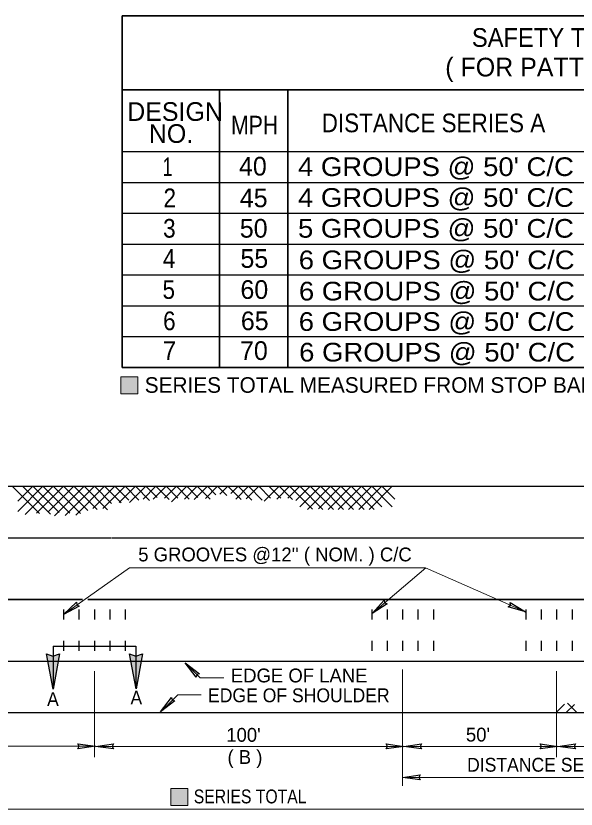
# Model space of a CAD drawing. Extents: x 2935 to 3309, y -322 to -44.
# Drawn here: x 3064.6 to 3118.6, y -241.2 to -164.8 of the extents above; entities that cross this region are included whole.
import ezdxf

# ---------------------------------------------------------------- set-up
doc = ezdxf.new("R2010")
doc.units = 0
doc.header["$LTSCALE"] = 0.54
doc.layers.add('1', color=7, linetype='Continuous', lineweight=25)

msp = doc.modelspace()

# ---------------------------------------------------------------- hatches: boundary and pattern name
at = {"layer": '1'}
for points in [[(3074.7647, -201.2262), (3076.4044, -201.2262), (3076.4044, -199.5911), (3074.7647, -199.5911)], [(3067.5998, -226.2957), (3068.2272, -226.5083), (3068.8594, -226.2992), (3068.2411, -229.6753)], [(3075.5898, -226.282), (3076.2171, -226.4947), (3076.8493, -226.2856), (3076.231, -229.6617)], [(3079.5711, -240.8967), (3081.2108, -240.8967), (3081.2108, -239.2617), (3079.5711, -239.2617)]]:
    msp.add_hatch(color=256, dxfattribs=at).paths.add_polyline_path(points)

# ---------------------------------------------------------------- linework, layer by layer
at = {"layer": '1', "lineweight": 35}
for p, q in [((3074.8828, -164.8365), (3074.8828, -198.7183)), ((3074.8828, -164.8365), (3177.4341, -164.8365)), ((3074.8828, -171.9686), (3177.4341, -171.9686)), ((3084.2616, -171.9686), (3084.2616, -198.7599)), ((3090.8589, -171.9686), (3090.8589, -198.7183)), ((3074.8828, -198.7183), (3177.4341, -198.7183)), ((3071.0555, -221.0362), (3023.52, -221.0362)), ((3198.9332, -221.0362), (3071.5907, -221.0362))]:
    msp.add_line(p, q, dxfattribs=at)
at = {"layer": '1'}
for p, q in [((3074.8828, -177.9086), (3177.4341, -177.9086)), ((3074.8828, -180.8786), (3177.4341, -180.8786)), ((3074.8828, -183.8486), (3177.4341, -183.8486)), ((3074.8828, -186.8186), (3177.4341, -186.8186)), ((3074.8828, -189.7886), (3177.4341, -189.7886)), ((3074.8828, -192.7586), (3177.4341, -192.7586)), ((3074.8828, -195.7286), (3177.4341, -195.7286)), ((3023.52, -210.1462), (3179.6282, -210.1462)), ((3023.52, -215.0962), (3073.7929, -215.0962)), ((3073.8581, -215.0962), (3179.6282, -215.0962)), ((3069.2434, -222.0262), (3069.2434, -222.9857)), ((3070.7284, -222.0262), (3070.7284, -222.9857)), ((3072.2134, -222.0262), (3072.2134, -222.9857)), ((3073.6984, -222.0262), (3073.6984, -222.9857)), ((3075.1834, -222.0262), (3075.1834, -222.9857)), ((3098.9434, -222.0262), (3098.9434, -222.9857)), ((3100.4284, -222.0262), (3100.4284, -222.9857)), ((3101.9134, -222.0262), (3101.9134, -222.9857)), ((3103.3984, -222.0262), (3103.3984, -222.9857)), ((3104.8834, -222.0262), (3104.8834, -222.9857)), ((3113.7934, -222.0262), (3113.7934, -222.9857)), ((3115.2784, -222.0262), (3115.2784, -222.9857)), ((3116.7634, -222.0262), (3116.7634, -222.9857)), ((3118.2484, -222.0262), (3118.2484, -222.9857)), ((3069.2434, -225.0196), (3069.2434, -225.9862)), ((3070.7284, -225.0196), (3070.7284, -225.9862)), ((3072.2134, -225.0196), (3072.2134, -225.9862)), ((3073.6984, -225.0196), (3073.6984, -225.9862)), ((3075.1834, -225.0196), (3075.1834, -225.9862)), ((3098.9434, -225.0196), (3098.9434, -225.9862)), ((3100.4284, -225.0196), (3100.4284, -225.9862)), ((3101.9134, -225.0196), (3101.9134, -225.9862)), ((3103.3984, -225.0196), (3103.3984, -225.9862)), ((3104.8834, -225.0196), (3104.8834, -225.9862)), ((3113.7934, -225.0196), (3113.7934, -225.9862)), ((3115.2784, -225.0196), (3115.2784, -225.9862)), ((3116.7634, -225.0196), (3116.7634, -225.9862)), ((3118.2484, -225.0196), (3118.2484, -225.9862)), ((3068.2367, -225.5598), (3068.2367, -229.3697)), ((3068.2565, -225.5598), (3075.9106, -225.5598)), ((3075.4838, -225.5598), (3076.2161, -225.5598)), ((3076.2161, -225.5598), (3076.2161, -229.5155)), ((3023.52, -226.9762), (3179.6282, -226.9762)), ((3023.52, -231.9262), (3180.3164, -231.9262))]:
    msp.add_line(p, q, dxfattribs=at)
at = {"layer": '1', "lineweight": 13}
for p, q in [((3064.2934, -210.1462), (3066.9268, -212.7796)), ((3066.2734, -210.1462), (3064.828, -211.5916)), ((3067.2634, -210.1462), (3064.8478, -212.5617)), ((3065.2834, -210.1462), (3067.9763, -212.839)), ((3068.2534, -210.1462), (3065.5408, -212.8587)), ((3066.2734, -210.1462), (3068.8078, -212.6806)), ((3069.2434, -210.1462), (3066.6496, -212.74)), ((3067.2634, -210.1462), (3069.8374, -212.7202)), ((3070.2334, -210.1462), (3067.7584, -212.6212)), ((3068.2534, -210.1462), (3070.8868, -212.7796)), ((3071.2234, -210.1462), (3068.3723, -212.9973)), ((3069.2434, -210.1462), (3071.5798, -212.4826)), ((3072.2134, -210.1462), (3069.4018, -212.9577)), ((3070.2334, -210.1462), (3072.4708, -212.3836)), ((3073.2034, -210.1462), (3070.4314, -212.9182)), ((3071.2234, -210.1462), (3073.4806, -212.4033)), ((3074.1934, -210.1462), (3072.055, -212.2846)), ((3072.2134, -210.1462), (3073.8568, -211.7896)), ((3075.1834, -210.1462), (3073.045, -212.2846)), ((3073.2034, -210.1462), (3074.7874, -211.7302)), ((3074.1934, -210.1462), (3075.5398, -211.4926)), ((3076.1734, -210.1462), (3074.6093, -211.7103)), ((3075.1834, -210.1462), (3076.51, -211.4727)), ((3077.1634, -210.1462), (3075.5993, -211.7103)), ((3076.1734, -210.1462), (3077.5396, -211.5123)), ((3078.1534, -210.1462), (3076.906, -211.3936)), ((3077.1634, -210.1462), (3078.2524, -211.2352)), ((3079.1434, -210.1462), (3077.896, -211.3936)), ((3078.1534, -210.1462), (3079.4206, -211.4133)), ((3080.1334, -210.1462), (3078.985, -211.2946)), ((3079.1434, -210.1462), (3080.272, -211.2747)), ((3081.1234, -210.1462), (3079.6384, -211.6312)), ((3080.1334, -210.1462), (3081.361, -211.3737)), ((3082.1134, -210.1462), (3080.8858, -211.3737)), ((3081.1234, -210.1462), (3082.1926, -211.2153)), ((3083.1034, -210.1462), (3081.8363, -211.4133)), ((3082.1134, -210.1462), (3083.3608, -211.3936)), ((3084.0934, -210.1462), (3082.9253, -211.3143)), ((3083.1034, -210.1462), (3083.935, -210.9777)), ((3084.0934, -210.1462), (3084.9844, -211.0372)), ((3085.0834, -210.1462), (3084.3113, -210.9183)), ((3085.0834, -210.1462), (3086.3506, -211.4133)), ((3086.0734, -210.1462), (3085.3804, -210.8392)), ((3087.0634, -210.1462), (3085.8358, -211.3737)), ((3086.0734, -210.1462), (3087.4, -211.4727)), ((3088.0534, -210.1462), (3086.8456, -211.354)), ((3087.0634, -210.1462), (3088.39, -211.4727)), ((3088.0534, -210.1462), (3089.2018, -211.2946)), ((3090.0334, -210.1462), (3088.588, -211.5916)), ((3089.0434, -210.1462), (3090.172, -211.2747)), ((3091.0234, -210.1462), (3089.7958, -211.3737)), ((3090.0334, -210.1462), (3091.3006, -211.4133)), ((3092.0134, -210.1462), (3090.865, -211.2946)), ((3091.0234, -210.1462), (3093.241, -212.3637)), ((3093.0034, -210.1462), (3091.6373, -211.5123)), ((3093.9934, -210.1462), (3092.0134, -212.1262)), ((3092.0134, -210.1462), (3094.2434, -212.3762)), ((3094.9834, -210.1462), (3092.7534, -212.3762)), ((3093.0034, -210.1462), (3095.2493, -212.3762)), ((3095.9734, -210.1462), (3093.8153, -212.3043)), ((3093.9934, -210.1462), (3096.2234, -212.3762)), ((3096.9634, -210.1462), (3094.7334, -212.3762)), ((3094.9834, -210.1462), (3097.1978, -212.3762)), ((3097.9534, -210.1462), (3095.7234, -212.3762)), ((3095.9734, -210.1462), (3098.2034, -212.3762)), ((3098.9434, -210.1462), (3096.7134, -212.3762)), ((3096.9634, -210.1462), (3099.1934, -212.3762)), ((3099.9334, -210.1462), (3097.7034, -212.3762)), ((3097.9534, -210.1462), (3099.9334, -212.1262)), ((3100.9234, -210.1462), (3098.6934, -212.3762)), ((3098.9434, -210.1462), (3100.9234, -212.1262)), ((3099.9334, -210.1462), (3101.1808, -211.3936)), ((3069.2284, -222.4825), (3075.5867, -218.0163)), ((3075.5867, -218.0163), (3104.1435, -218.0163)), ((3098.9753, -222.3972), (3104.169, -218.0097)), ((3113.7648, -222.2431), (3104.1435, -218.0163)), ((3113.7597, -222.2408), (3113.7648, -222.2431)), ((3069.233, -222.4792), (3069.2284, -222.4825)), ((3098.9795, -222.3937), (3098.9753, -222.3972)), ((3080.9736, -227.1597), (3080.9697, -227.1558)), ((3072.2134, -227.9662), (3072.2134, -236.228)), ((3101.9134, -227.7782), (3101.9134, -238.9842)), ((3116.7634, -227.9662), (3116.7634, -236.228)), ((3116.7238, -231.9262), (3117.5158, -231.1342)), ((3118.486, -231.154), (3117.694, -231.946)), ((3117.8128, -231.0352), (3118.7038, -231.9262)), ((3078.6078, -231.8611), (3078.6038, -231.865)), ((3042.5134, -235.1924), (3072.3356, -235.1924)), ((3072.33, -235.1924), (3072.3356, -235.1924)), ((3072.3412, -235.1944), (3072.3356, -235.1944)), ((3102.0301, -235.1944), (3102.0357, -235.1944)), ((3102.0413, -235.1944), (3102.0357, -235.1944)), ((3116.8727, -235.1944), (3116.8783, -235.1944)), ((3116.8838, -235.1944), (3116.8783, -235.1944)), ((3101.9134, -238.1803), (3146.4632, -238.1803)), ((3101.919, -238.1803), (3101.9134, -238.1803)), ((3012.8134, -241.2417), (3179.9262, -241.2417))]:
    msp.add_line(p, q, dxfattribs=at)
for points in [[(3074.7647, -201.2262), (3076.4044, -201.2262), (3076.4044, -199.5911), (3074.7647, -199.5911)], [(3079.5711, -240.8967), (3081.2108, -240.8967), (3081.2108, -239.2617), (3079.5711, -239.2617)]]:
    msp.add_lwpolyline(points, close=True, dxfattribs=at)
at = {"layer": '1'}
for points in [[(3069.2284, -222.4825), (3070.4967, -221.3104), (3070.5211, -221.5745), (3070.7613, -221.6871)], [(3098.9753, -222.3972), (3100.1342, -221.1169), (3100.182, -221.3778), (3100.4312, -221.4686)], [(3113.7648, -222.2431), (3112.1053, -221.7654), (3112.3185, -221.6077), (3112.2903, -221.344)], [(3067.5998, -226.2957), (3068.2272, -226.5083), (3068.8594, -226.2992), (3068.2411, -229.6753)], [(3075.5898, -226.282), (3076.2171, -226.4947), (3076.8493, -226.2856), (3076.231, -229.6617)], [(3080.9697, -227.1558), (3082.3427, -228.2033), (3082.0867, -228.2728), (3082.0172, -228.5288)], [(3078.6038, -231.865), (3079.6513, -230.492), (3079.7208, -230.748), (3079.9768, -230.8175)], [(3072.3356, -235.1924), (3070.6241, -235.4226), (3070.7559, -235.1924), (3070.6241, -234.9622)], [(3072.3356, -235.1944), (3074.0471, -234.9642), (3073.9153, -235.1944), (3074.0471, -235.4246)], [(3102.0357, -235.1944), (3100.3242, -235.4246), (3100.456, -235.1944), (3100.3242, -234.9642)], [(3102.0357, -235.1944), (3103.7472, -234.9642), (3103.6153, -235.1944), (3103.7472, -235.4246)], [(3116.8783, -235.1944), (3115.1668, -235.4246), (3115.2986, -235.1944), (3115.1668, -234.9642)], [(3116.8783, -235.1944), (3118.5898, -234.9642), (3118.4579, -235.1944), (3118.5898, -235.4246)], [(3101.9134, -238.1803), (3103.6249, -237.9502), (3103.4931, -238.1803), (3103.6249, -238.4105)]]:
    msp.add_lwpolyline(points, close=True, dxfattribs=at)
at = {"layer": '1', "lineweight": 13}
for points in [[(3084.6958, -228.5969), (3082.4108, -228.5969), (3080.9697, -227.1558)], [(3082.5034, -230.2232), (3080.2453, -230.2232), (3078.9302, -231.5383)], [(3072.3356, -235.1944), (3102.0357, -235.1944), (3116.8783, -235.1944), (3131.7283, -235.1944), (3146.4632, -235.1944)]]:
    msp.add_lwpolyline(points, dxfattribs=at)

# ---------------------------------------------------------------- texts
at = {"layer": '1'}
for s, height, width, p in [('SAFETY TREATMENT - SPACING', 1.8, 0.95, (3108.5958, -167.8195)), ('MPH', 1.8, 0.85, (3085.3847, -176.2619)), ('DISTANCE SERIES A', 1.8, 0.9, (3094.1211, -176.0473)), ('1', 1.8, 0.7, (3078.8048, -180.2752)), ("4 GROUPS @ 50' C/C", 1.8, 1.1, (3091.8389, -180.2627)), ('2', 1.8, 0.9, (3078.8803, -183.2663)), ("4 GROUPS @ 50' C/C", 1.8, 1.1, (3091.8389, -183.2327)), ('3', 1.8, 0.9, (3078.8417, -186.1967)), ("5 GROUPS @ 50' C/C", 1.8, 1.1, (3091.8389, -186.2027)), ('4', 1.8, 0.9, (3078.8209, -189.1073)), ("6 GROUPS @ 50' C/C", 1.8, 1.1, (3091.9107, -189.2396)), ('5', 1.8, 0.9, (3078.7823, -192.0971)), ("6 GROUPS @ 50' C/C", 1.8, 1.1, (3091.9305, -192.2492)), ('6', 1.8, 0.9, (3078.838, -195.1093)), ("6 GROUPS @ 50' C/C", 1.8, 1.1, (3091.9107, -195.1796)), ('7', 1.8, 0.95, (3078.8218, -197.9777)), ("6 GROUPS @ 50' C/C", 1.8, 1.1, (3091.9503, -198.1298)), ('A', 1.32, 0.95, (3067.6623, -231.2972)), ('A', 1.32, 0.95, (3075.6986, -231.1572)), ('EDGE OF SHOULDER', 1.333, 0.95, (3083.1688, -230.9442)), ('DISTANCE SERIES ( A ) - SEE TABLE', 1.333, 0.95, (3108.1355, -237.6346)), ('SERIES TOTAL', 1.333, 0.85, (3081.7948, -240.685))]:
    msp.add_text(s, height=height, dxfattribs=dict(at, width=width)).set_placement(p)
for s, height, p in [('( FOR PATTERNS IN PAVING LANE )', 1.8, (3106.0317, -170.6708)), ('DESIGN ', 1.8, (3075.3764, -174.9527)), ('NO.', 1.8, (3077.4619, -177.0716)), ('40', 1.8, (3086.1523, -180.2171)), ('45', 1.8, (3086.2315, -183.2663)), ('50', 1.8, (3086.2315, -186.1967)), ('55', 1.8, (3086.2909, -189.1073)), ('60', 1.8, (3086.2909, -192.0971)), ('65', 1.8, (3086.3318, -195.1093)), ('70', 1.8, (3086.2513, -197.9777)), ('SERIES TOTAL MEASURED FROM STOP BAR TO CENTER OF FIRST APPROACH GROUP', 1.5, (3077.0672, -201.1416)), ("5 GROOVES @12'' ( NOM. ) C/C", 1.333, (3076.4411, -217.3782)), ('EDGE OF LANE', 1.333, (3085.3669, -229.0344)), ("100'", 1.333, (3084.9248, -234.7554)), ("50'", 1.333, (3108.0236, -234.7292)), ('( B )', 1.333, (3085.0459, -236.887))]:
    msp.add_text(s, height=height, dxfattribs=at).set_placement(p)

doc.saveas('drawing.dxf')
